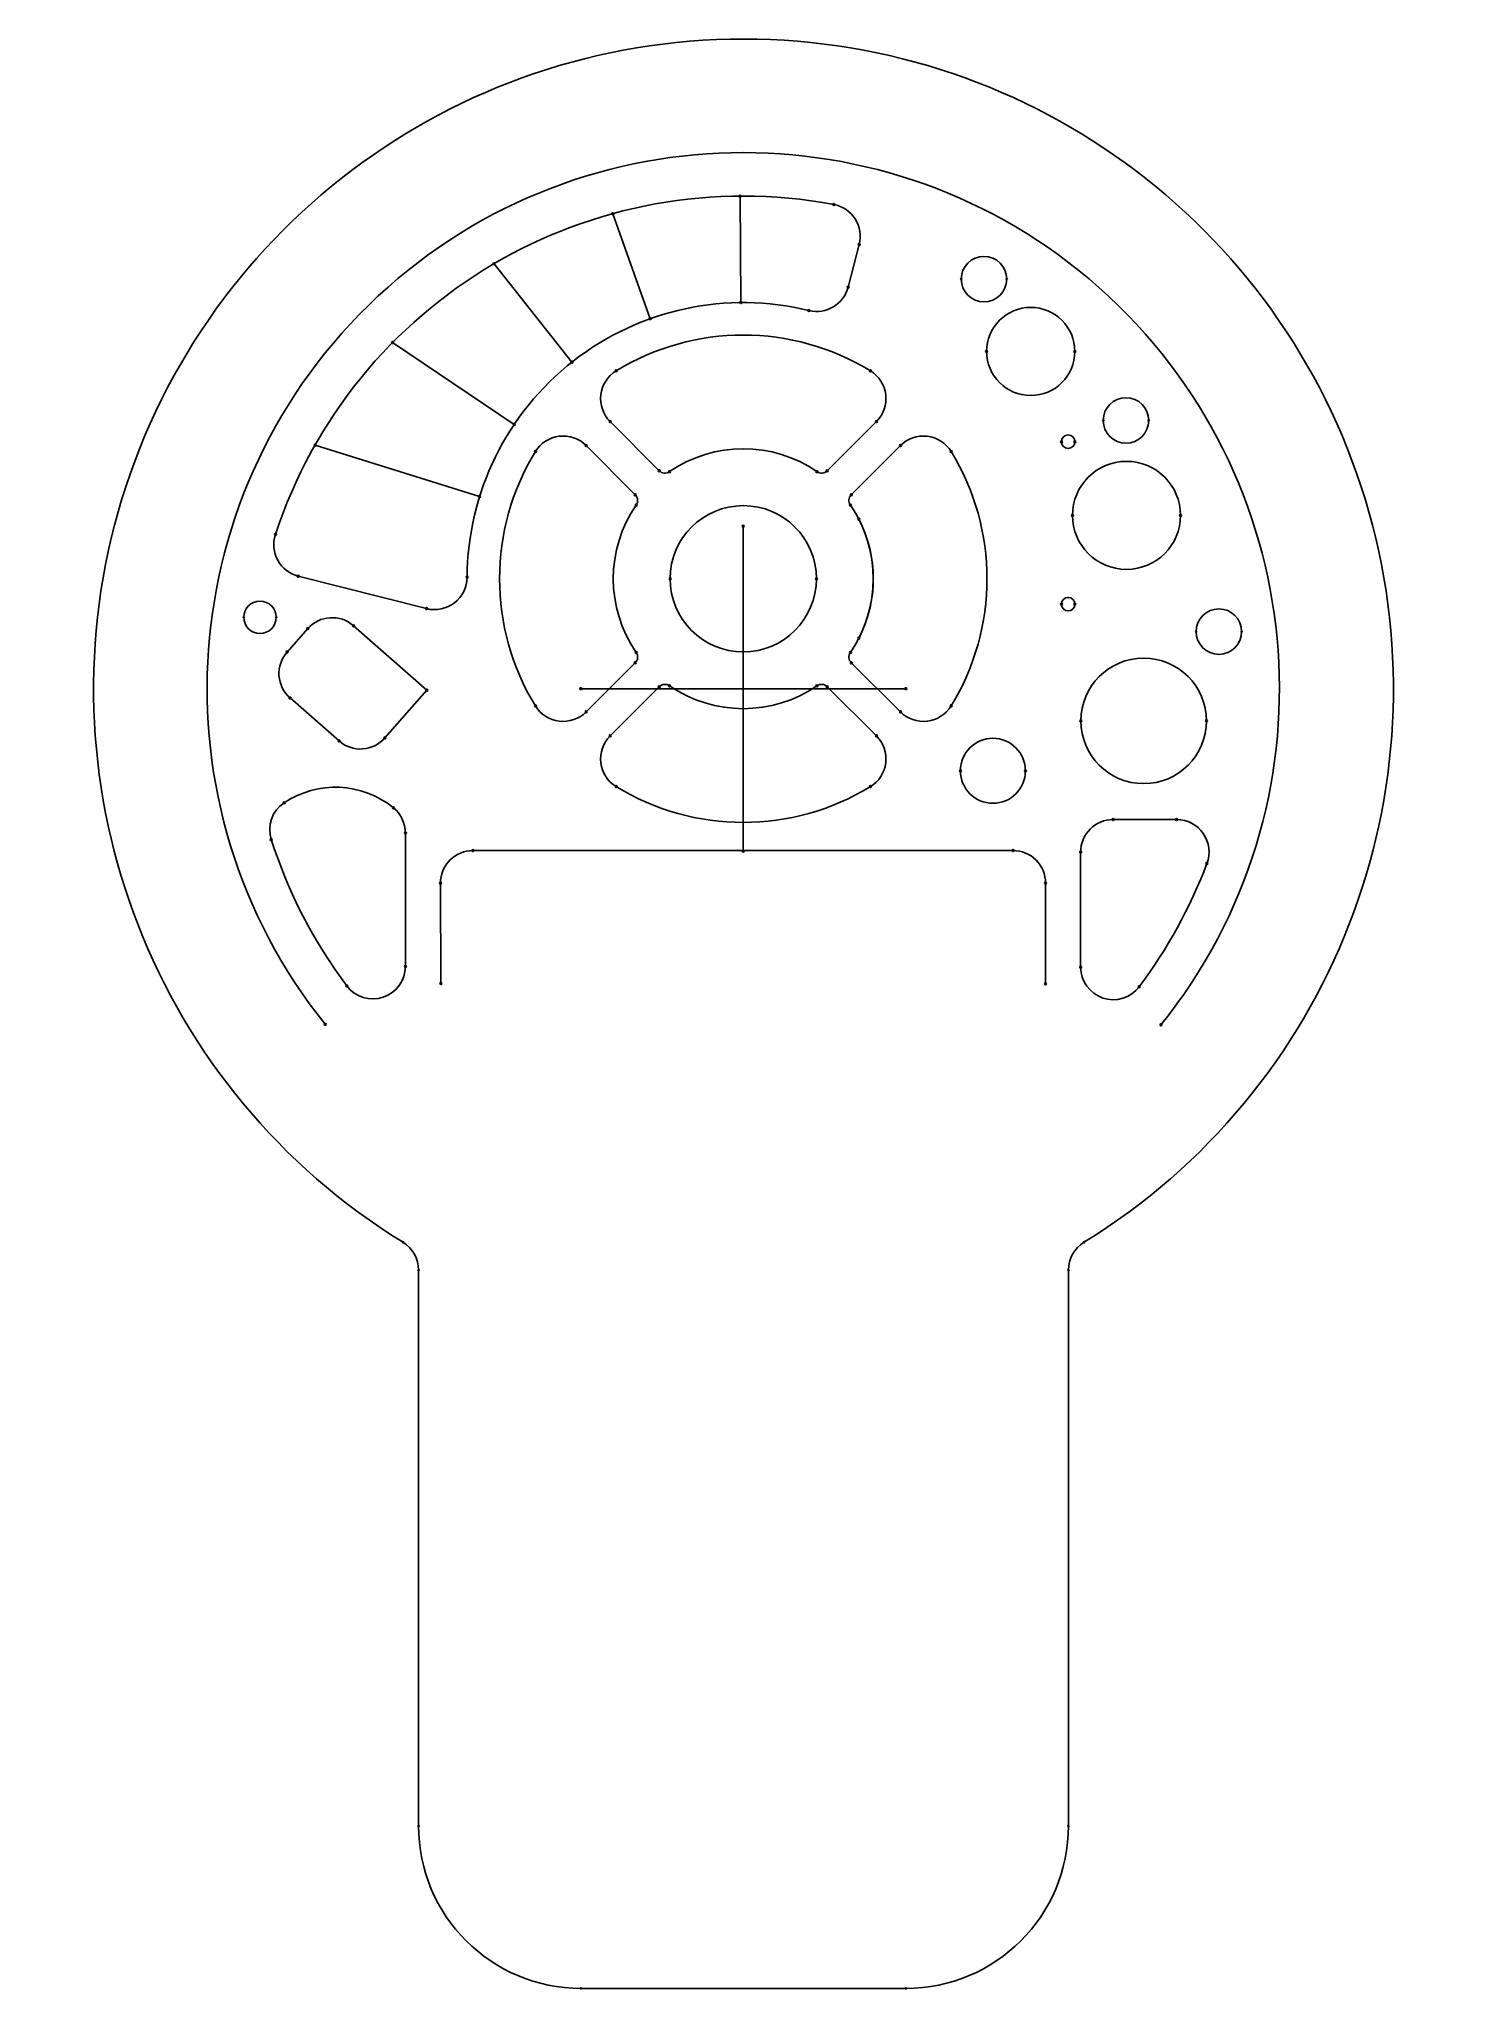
# Model space of a CAD drawing. Header units: centimetres. Extents: x 6.8 to 26.5, y 6.4 to 30.9.
# Drawn here: x 6.79 to 11.13, y 6.35 to 12.35 of the extents above.
import ezdxf

# ---------------------------------------------------------------- set-up
doc = ezdxf.new("R2010")
doc.units = ezdxf.units.CM
doc.header["$MEASUREMENT"] = 0
doc.layers.add('QC2018 Badge rD1_fixed v1_KeepOutLayer', color=7, linetype='Continuous')
doc.layers.add('QC2018 Badge rD1_fixed v1_Mechanical20', color=7, linetype='Continuous')

msp = doc.modelspace()

# ---------------------------------------------------------------- linework, layer by layer
at = {"layer": 'QC2018 Badge rD1_fixed v1_KeepOutLayer'}
for p, q in [((7.9613, 6.8526), (7.9613, 8.5638)), ((9.9613, 6.8526), (9.9613, 8.5638)), ((8.4613, 6.3526), (9.4613, 6.3526))]:
    msp.add_line(p, q, dxfattribs=at)
at = {"layer": 'QC2018 Badge rD1_fixed v1_KeepOutLayer', "extrusion": (0, 0, -1)}
for centre, radius, start, end in [((-8.9613, 10.3526), 2, 301.58814, 238.41186), ((-7.8613, 8.5638), 0.1, 121.58815, 180.00001), ((-10.0613, 8.5638), 0.1, 359.99999, 58.41185), ((-8.4613, 6.8526), 0.5, 270, 360), ((-9.4613, 6.8526), 0.5, 180, 270)]:
    msp.add_arc(centre, radius, start, end, dxfattribs=at)
at = {"layer": 'QC2018 Badge rD1_fixed v1_KeepOutLayer'}
for centre, start, end in [((7.9137, 8.649), 0, 180), ((7.9137, 8.649), 0, 180), ((7.9137, 8.649), 180, 0), ((7.9137, 8.649), 180, 0), ((10.0089, 8.649), 0, 180), ((10.0089, 8.649), 0, 180), ((10.0089, 8.649), 180, 0), ((10.0089, 8.649), 180, 0), ((7.9613, 8.5638), 0, 180), ((7.9613, 8.5638), 0, 180), ((7.9613, 8.5638), 180, 0), ((7.9613, 8.5638), 180, 0), ((9.9613, 8.5638), 0, 180), ((9.9613, 8.5638), 0, 180), ((9.9613, 8.5638), 180, 0), ((9.9613, 8.5638), 180, 0), ((7.9613, 6.8526), 0, 180), ((7.9613, 6.8526), 0, 180), ((7.9613, 6.8526), 180, 0), ((7.9613, 6.8526), 180, 0), ((9.9613, 6.8526), 0, 180), ((9.9613, 6.8526), 0, 180), ((9.9613, 6.8526), 180, 0), ((9.9613, 6.8526), 180, 0), ((8.4613, 6.3526), 360, 180), ((8.4613, 6.3526), 360, 180), ((8.4613, 6.3526), 180, 360), ((8.4613, 6.3526), 180, 360), ((9.4613, 6.3526), 0, 180), ((9.4613, 6.3526), 0, 180), ((9.4613, 6.3526), 180, 0), ((9.4613, 6.3526), 180, 0)]:
    msp.add_arc(centre, 0.002, start, end, dxfattribs=at)
at = {"layer": 'QC2018 Badge rD1_fixed v1_Mechanical20'}
for p, q in [((8.9509, 11.8691), (8.953, 11.5414)), ((8.5588, 11.815), (8.6744, 11.4918)), ((9.2833, 11.5889), (9.3175, 11.7198)), ((8.1941, 11.6611), (8.4335, 11.3582)), ((7.8816, 11.4182), (8.2556, 11.1663)), ((8.5507, 11.1752), (8.702, 11.0238)), ((9.2192, 11.0238), (9.3706, 11.1752)), ((7.6427, 11.1026), (8.1492, 10.9446)), ((8.4769, 11.1013), (8.6282, 10.95)), ((9.2931, 10.95), (9.4444, 11.1013)), ((8.9606, 9.853), (8.9606, 10.853)), ((7.5911, 10.6993), (7.9861, 10.5994)), ((7.5567, 10.4658), (7.6204, 10.5378)), ((7.7612, 10.5467), (7.9872, 10.3487)), ((8.4769, 10.2815), (8.6282, 10.4328)), ((9.2931, 10.4328), (9.4444, 10.2815)), ((7.5657, 10.3243), (7.7167, 10.192)), ((7.8578, 10.2013), (7.987, 10.3488)), ((8.4606, 10.353), (9.4606, 10.353)), ((8.5507, 10.2076), (8.702, 10.359)), ((9.2192, 10.359), (9.3706, 10.2076)), ((7.9207, 9.4979), (7.9207, 9.9087)), ((10.0989, 9.9502), (10.294, 9.9502)), ((8.1288, 9.8548), (9.7908, 9.8548)), ((9.9989, 9.4957), (9.9989, 9.8502)), ((8.0288, 9.7544), (8.03, 9.4459)), ((9.8903, 9.4442), (9.8908, 9.7546))]:
    msp.add_line(p, q, dxfattribs=at)
at = {"layer": 'QC2018 Badge rD1_fixed v1_Mechanical20', "extrusion": (0, 0, -1)}
for centre, radius, start, end in [((-8.9606, 10.353), 1.65, 321.23603, 218.82529), ((-8.9606, 10.353), 1.5162, 18.24009, 100.58284), ((-9.2207, 11.7451), 0.1, 100.58282, 194.63188), ((-9.1866, 11.6141), 0.1, 194.63189, 283.75708), ((-8.9606, 10.6914), 0.85, 0.29679, 103.7571), ((-8.9606, 10.6914), 0.75, 58.5427, 121.4573), ((-8.6214, 11.2459), 0.1, 315.00001, 58.54271), ((-9.2998, 11.2459), 0.1, 121.45729, 224.99999), ((-8.4062, 11.0306), 0.1, 31.45729, 134.99999), ((-8.9606, 10.6914), 0.4, 55.46715, 124.53285), ((-9.5151, 11.0306), 0.1, 45.00001, 148.54271), ((-8.9606, 10.6914), 0.75, 328.5427, 31.4573), ((-8.9606, 10.6914), 0.75, 148.5427, 211.4573), ((-8.7197, 11.0415), 0.025, 235.46703, 314.99988), ((-9.2016, 11.0415), 0.025, 225.00012, 304.53297), ((-8.6105, 10.9323), 0.025, 135.00012, 214.53297), ((-9.3107, 10.9323), 0.025, 325.46703, 44.99988), ((-8.9606, 10.6914), 0.4, 325.46715, 34.53285), ((-8.9606, 10.6914), 0.4, 145.46715, 214.53285), ((-8.9606, 10.6914), 0.4, 152.72333, 207.27667), ((-7.6156, 10.7962), 0.1, 284.19101, 18.24008), ((-8.0106, 10.6963), 0.1, 180.29679, 284.19101), ((-7.6953, 10.4715), 0.1, 41.52111, 131.22574), ((-7.6316, 10.3995), 0.1, 311.22574, 41.52112), ((-8.6105, 10.4505), 0.025, 145.46703, 224.99988), ((-9.3107, 10.4505), 0.025, 315.00012, 34.53297), ((-8.7197, 10.3413), 0.025, 45.00012, 124.53297), ((-8.9606, 10.6914), 0.4, 235.46715, 304.53285), ((-9.2016, 10.3413), 0.025, 55.46703, 134.99988), ((-8.4062, 10.3522), 0.1, 225.00001, 328.54271), ((-9.5151, 10.3522), 0.1, 211.45729, 314.99999), ((-8.6214, 10.1369), 0.1, 301.45729, 44.99999), ((-9.2998, 10.1369), 0.1, 135.00001, 238.54271), ((-7.7826, 10.2672), 0.1, 221.22572, 311.22572), ((-7.7052, 9.7667), 0.283, 56.18596, 129.11643), ((-8.9606, 10.6914), 0.75, 238.5427, 301.4573), ((-7.6034, 9.9188), 0.1, 342.26017, 56.18597), ((-7.8207, 9.9087), 0.1, 129.11642, 180), ((-10.0989, 9.8502), 0.1, 0, 90), ((-10.294, 9.8502), 0.1, 89.99999, 200.65898), ((-8.9606, 10.353), 1.525, 323.12565, 342.26015), ((-8.1288, 9.7548), 0.1, 359.77635, 90), ((-9.7908, 9.7548), 0.1, 89.99997, 180.09918), ((-8.9606, 10.353), 1.525, 200.65898, 216.98416), ((-7.8207, 9.4979), 0.1, 180, 323.12565), ((-10.0989, 9.4957), 0.1, 216.98415, 359.99999)]:
    msp.add_arc(centre, radius, start, end, dxfattribs=at)
at = {"layer": 'QC2018 Badge rD1_fixed v1_Mechanical20'}
for centre, radius, start, end in [((8.9509, 11.8691), 0.003, 0, 180), ((8.9509, 11.8691), 0.003, 180, 0), ((9.2391, 11.8434), 0.003, 0, 180), ((9.2391, 11.8434), 0.003, 0, 180), ((9.2391, 11.8434), 0.003, 180, 0), ((9.2391, 11.8434), 0.003, 180, 0), ((8.5588, 11.815), 0.003, 0, 180), ((8.5588, 11.815), 0.003, 180, 0), ((9.3175, 11.7198), 0.003, 0, 180), ((9.3175, 11.7198), 0.003, 0, 180), ((9.3175, 11.7198), 0.003, 180, 0), ((9.3175, 11.7198), 0.003, 180, 0), ((8.1941, 11.6611), 0.003, 0, 180), ((8.1941, 11.6611), 0.003, 180, 0), ((9.7013, 11.6136), 0.07, 0, 180), ((9.2833, 11.5889), 0.003, 0, 180), ((9.2833, 11.5889), 0.003, 0, 180), ((9.2833, 11.5889), 0.003, 180, 0), ((9.2833, 11.5889), 0.003, 180, 0), ((9.6313, 11.6136), 0.002, 0, 180), ((9.6313, 11.6136), 0.002, 180, 0), ((9.7013, 11.6136), 0.07, 180, 0), ((9.7713, 11.6136), 0.002, 0, 180), ((9.7713, 11.6136), 0.002, 180, 0), ((8.953, 11.5414), 0.003, 0, 180), ((8.953, 11.5414), 0.003, 180, 0), ((9.8452, 11.3909), 0.1357, 0, 180), ((8.6744, 11.4918), 0.003, 0, 180), ((8.6744, 11.4918), 0.003, 180, 0), ((9.1628, 11.517), 0.003, 360, 180), ((9.1628, 11.517), 0.003, 0, 180), ((9.1628, 11.517), 0.003, 180, 0), ((9.1628, 11.517), 0.003, 180, 360), ((7.8816, 11.4182), 0.003, 0, 180), ((7.8816, 11.4182), 0.003, 180, 0), ((8.4335, 11.3582), 0.003, 360, 180), ((8.4335, 11.3582), 0.003, 180, 360), ((9.7095, 11.3909), 0.003, 0, 180), ((9.7095, 11.3909), 0.003, 180, 0), ((9.8452, 11.3909), 0.1357, 180, 0), ((9.9809, 11.3909), 0.003, 0, 180), ((9.9809, 11.3909), 0.003, 180, 0), ((8.5692, 11.3312), 0.003, 0, 180), ((8.5692, 11.3312), 0.003, 0, 180), ((8.5692, 11.3312), 0.003, 180, 0), ((8.5692, 11.3312), 0.003, 180, 0), ((9.352, 11.3312), 0.003, 0, 180), ((9.352, 11.3312), 0.003, 0, 180), ((9.352, 11.3312), 0.003, 180, 0), ((9.352, 11.3312), 0.003, 180, 0), ((10.1383, 11.1786), 0.07, 0, 180), ((8.2556, 11.1663), 0.003, 0, 180), ((8.2556, 11.1663), 0.003, 180, 0), ((8.5507, 11.1752), 0.003, 0, 180), ((8.5507, 11.1752), 0.003, 0, 180), ((8.5507, 11.1752), 0.003, 180, 0), ((8.5507, 11.1752), 0.003, 180, 0), ((9.3706, 11.1752), 0.003, 0, 180), ((9.3706, 11.1752), 0.003, 0, 180), ((9.3706, 11.1752), 0.003, 180, 0), ((9.3706, 11.1752), 0.003, 180, 0), ((10.0683, 11.1786), 0.002, 360, 180), ((10.0683, 11.1786), 0.002, 180, 360), ((10.1383, 11.1786), 0.07, 180, 0), ((10.2083, 11.1786), 0.002, 0, 180), ((10.2083, 11.1786), 0.002, 180, 0), ((7.6427, 11.1026), 0.003, 0, 180), ((8.4769, 11.1013), 0.003, 0, 180), ((8.4769, 11.1013), 0.003, 0, 180), ((9.4444, 11.1013), 0.003, 0, 180), ((9.4444, 11.1013), 0.003, 0, 180), ((9.9399, 11.113), 0.003, 0, 180), ((9.9399, 11.113), 0.003, 180, 0), ((9.9606, 11.113), 0.0208, 360, 180), ((9.9606, 11.113), 0.0208, 180, 360), ((9.9814, 11.113), 0.003, 0, 180), ((9.9814, 11.113), 0.003, 180, 0), ((7.6427, 11.1026), 0.003, 180, 0), ((8.3209, 11.0828), 0.003, 0, 180), ((8.3209, 11.0828), 0.003, 0, 180), ((8.3209, 11.0828), 0.003, 180, 0), ((8.3209, 11.0828), 0.003, 180, 0), ((8.4769, 11.1013), 0.003, 180, 0), ((8.4769, 11.1013), 0.003, 180, 0), ((9.4444, 11.1013), 0.003, 180, 0), ((9.4444, 11.1013), 0.003, 180, 0), ((9.6004, 11.0828), 0.003, 360, 180), ((9.6004, 11.0828), 0.003, 360, 180), ((9.6004, 11.0828), 0.003, 180, 360), ((9.6004, 11.0828), 0.003, 180, 360), ((10.14, 10.8864), 0.1663, 0, 180), ((8.702, 11.0238), 0.003, 0, 180), ((8.702, 11.0238), 0.003, 0, 180), ((8.702, 11.0238), 0.003, 180, 0), ((8.702, 11.0238), 0.003, 180, 0), ((8.7339, 11.0209), 0.003, 0, 180), ((8.7339, 11.0209), 0.003, 0, 180), ((8.7339, 11.0209), 0.003, 180, 0), ((8.7339, 11.0209), 0.003, 180, 0), ((9.1874, 11.0209), 0.003, 0, 180), ((9.1874, 11.0209), 0.003, 0, 180), ((9.1874, 11.0209), 0.003, 180, 0), ((9.1874, 11.0209), 0.003, 180, 0), ((9.2192, 11.0238), 0.003, 0, 180), ((9.2192, 11.0238), 0.003, 0, 180), ((9.2192, 11.0238), 0.003, 180, 0), ((9.2192, 11.0238), 0.003, 180, 0), ((8.1492, 10.9446), 0.003, 0, 180), ((8.1492, 10.9446), 0.003, 180, 0), ((8.6282, 10.95), 0.003, 0, 180), ((8.6282, 10.95), 0.003, 0, 180), ((8.6282, 10.95), 0.003, 180, 0), ((8.6282, 10.95), 0.003, 180, 0), ((9.2931, 10.95), 0.003, 0, 180), ((9.2931, 10.95), 0.003, 0, 180), ((9.2931, 10.95), 0.003, 180, 0), ((9.2931, 10.95), 0.003, 180, 0), ((8.6311, 10.9182), 0.003, 0, 180), ((8.6311, 10.9182), 0.003, 0, 180), ((8.6311, 10.9182), 0.003, 180, 0), ((8.6311, 10.9182), 0.003, 180, 0), ((8.9606, 10.6914), 0.225, 0, 180), ((9.2902, 10.9182), 0.003, 0, 180), ((9.2902, 10.9182), 0.003, 0, 180), ((9.2902, 10.9182), 0.003, 180, 0), ((9.2902, 10.9182), 0.003, 180, 0), ((9.3162, 10.8747), 0.003, 0, 180), ((9.3162, 10.8747), 0.003, 180, 0), ((9.9737, 10.8864), 0.003, 0, 180), ((9.9737, 10.8864), 0.003, 180, 0), ((10.14, 10.8864), 0.1663, 180, 0), ((10.3064, 10.8864), 0.003, 0, 180), ((10.3064, 10.8864), 0.003, 180, 0), ((7.5206, 10.8275), 0.003, 0, 180), ((7.5206, 10.8275), 0.003, 0, 180), ((7.5206, 10.8275), 0.003, 180, 0), ((7.5206, 10.8275), 0.003, 180, 0), ((8.9606, 10.853), 0.003, 0, 180), ((8.9606, 10.853), 0.003, 180, 0), ((7.5911, 10.6993), 0.003, 0, 180), ((7.5911, 10.6993), 0.003, 0, 180), ((7.5911, 10.6993), 0.003, 180, 0), ((7.5911, 10.6993), 0.003, 180, 0), ((8.1106, 10.6958), 0.003, 0, 180), ((8.1106, 10.6958), 0.003, 0, 180), ((8.1106, 10.6958), 0.003, 180, 0), ((8.1106, 10.6958), 0.003, 180, 0), ((8.7356, 10.6914), 0.003, 0, 180), ((8.7356, 10.6914), 0.003, 180, 0), ((8.9606, 10.6914), 0.225, 180, 0), ((9.1856, 10.6914), 0.003, 0, 180), ((9.1856, 10.6914), 0.003, 180, 0), ((9.9606, 10.613), 0.0208, 360, 180), ((7.4233, 10.5726), 0.002, 0, 180), ((7.4233, 10.5726), 0.002, 180, 0), ((7.4733, 10.5726), 0.05, 0, 180), ((7.4733, 10.5726), 0.05, 180, 0), ((7.5233, 10.5726), 0.002, 360, 180), ((7.5233, 10.5726), 0.002, 180, 360), ((7.9861, 10.5994), 0.003, 0, 180), ((7.9861, 10.5994), 0.003, 0, 180), ((7.9861, 10.5994), 0.003, 180, 0), ((7.9861, 10.5994), 0.003, 180, 0), ((9.9399, 10.613), 0.003, 0, 180), ((9.9399, 10.613), 0.003, 180, 0), ((9.9606, 10.613), 0.0208, 180, 360), ((9.9814, 10.613), 0.003, 0, 180), ((9.9814, 10.613), 0.003, 180, 0), ((10.4243, 10.5286), 0.07, 0, 180), ((7.6204, 10.5378), 0.003, 0, 180), ((7.6204, 10.5378), 0.003, 0, 180), ((7.6204, 10.5378), 0.003, 180, 0), ((7.6204, 10.5378), 0.003, 180, 0), ((7.7612, 10.5467), 0.003, 0, 180), ((7.7612, 10.5467), 0.003, 0, 180), ((7.7612, 10.5467), 0.003, 180, 0), ((7.7612, 10.5467), 0.003, 180, 0), ((9.3162, 10.5081), 0.003, 0, 180), ((9.3162, 10.5081), 0.003, 180, 0), ((10.3543, 10.5286), 0.002, 0, 180), ((10.3543, 10.5286), 0.002, 180, 0), ((10.4243, 10.5286), 0.07, 180, 0), ((10.4943, 10.5286), 0.002, 0, 180), ((10.4943, 10.5286), 0.002, 180, 0), ((7.5567, 10.4658), 0.003, 0, 180), ((7.5567, 10.4658), 0.003, 0, 180), ((7.5567, 10.4658), 0.003, 180, 0), ((7.5567, 10.4658), 0.003, 180, 0), ((8.6311, 10.4647), 0.003, 0, 180), ((8.6311, 10.4647), 0.003, 0, 180), ((8.6311, 10.4647), 0.003, 180, 0), ((8.6311, 10.4647), 0.003, 180, 0), ((9.2902, 10.4647), 0.003, 0, 180), ((9.2902, 10.4647), 0.003, 0, 180), ((9.2902, 10.4647), 0.003, 180, 0), ((9.2902, 10.4647), 0.003, 180, 0), ((10.1928, 10.2539), 0.1932, 0, 180), ((8.6282, 10.4328), 0.003, 0, 180), ((8.6282, 10.4328), 0.003, 0, 180), ((8.6282, 10.4328), 0.003, 180, 0), ((8.6282, 10.4328), 0.003, 180, 0), ((9.2931, 10.4328), 0.003, 0, 180), ((9.2931, 10.4328), 0.003, 0, 180), ((9.2931, 10.4328), 0.003, 180, 0), ((9.2931, 10.4328), 0.003, 180, 0), ((7.5657, 10.3243), 0.003, 0, 180), ((7.5657, 10.3243), 0.003, 0, 180), ((7.5657, 10.3243), 0.003, 180, 0), ((7.5657, 10.3243), 0.003, 180, 0), ((7.987, 10.3488), 0.003, 0, 180), ((7.987, 10.3488), 0.003, 180, 0), ((7.9872, 10.3487), 0.003, 0, 180), ((7.9872, 10.3487), 0.003, 180, 0), ((8.4606, 10.353), 0.003, 0, 180), ((8.4606, 10.353), 0.003, 180, 0), ((8.702, 10.359), 0.003, 0, 180), ((8.702, 10.359), 0.003, 0, 180), ((8.702, 10.359), 0.003, 180, 0), ((8.702, 10.359), 0.003, 180, 0), ((8.7339, 10.3619), 0.003, 0, 180), ((8.7339, 10.3619), 0.003, 0, 180), ((8.7339, 10.3619), 0.003, 180, 0), ((8.7339, 10.3619), 0.003, 180, 0), ((9.1874, 10.3619), 0.003, 0, 180), ((9.1874, 10.3619), 0.003, 0, 180), ((9.1874, 10.3619), 0.003, 180, 0), ((9.1874, 10.3619), 0.003, 180, 0), ((9.2192, 10.359), 0.003, 0, 180), ((9.2192, 10.359), 0.003, 0, 180), ((9.2192, 10.359), 0.003, 180, 0), ((9.2192, 10.359), 0.003, 180, 0), ((9.4606, 10.353), 0.003, 0, 180), ((9.4606, 10.353), 0.003, 180, 0), ((8.3209, 10.3), 0.003, 0, 180), ((8.3209, 10.3), 0.003, 0, 180), ((8.3209, 10.3), 0.003, 180, 0), ((8.3209, 10.3), 0.003, 180, 0), ((8.4769, 10.2815), 0.003, 0, 180), ((8.4769, 10.2815), 0.003, 0, 180), ((8.4769, 10.2815), 0.003, 180, 0), ((8.4769, 10.2815), 0.003, 180, 0), ((9.4444, 10.2815), 0.003, 0, 180), ((9.4444, 10.2815), 0.003, 0, 180), ((9.4444, 10.2815), 0.003, 180, 0), ((9.4444, 10.2815), 0.003, 180, 0), ((9.6004, 10.3), 0.003, 0, 180), ((9.6004, 10.3), 0.003, 360, 180), ((9.6004, 10.3), 0.003, 180, 0), ((9.6004, 10.3), 0.003, 180, 360), ((7.8578, 10.2013), 0.003, 0, 180), ((7.8578, 10.2013), 0.003, 0, 180), ((8.5507, 10.2076), 0.003, 0, 180), ((8.5507, 10.2076), 0.003, 0, 180), ((8.5507, 10.2076), 0.003, 180, 0), ((8.5507, 10.2076), 0.003, 180, 0), ((9.3706, 10.2076), 0.003, 0, 180), ((9.3706, 10.2076), 0.003, 0, 180), ((9.3706, 10.2076), 0.003, 180, 0), ((9.3706, 10.2076), 0.003, 180, 0), ((9.9996, 10.2539), 0.003, 0, 180), ((9.9996, 10.2539), 0.003, 180, 0), ((10.1928, 10.2539), 0.1932, 180, 0), ((10.386, 10.2539), 0.003, 0, 180), ((10.386, 10.2539), 0.003, 180, 0), ((7.7167, 10.192), 0.003, 0, 180), ((7.7167, 10.192), 0.003, 0, 180), ((7.7167, 10.192), 0.003, 180, 0), ((7.7167, 10.192), 0.003, 180, 0), ((7.8578, 10.2013), 0.003, 180, 0), ((7.8578, 10.2013), 0.003, 180, 0), ((9.7289, 10.1002), 0.1, 360, 180), ((9.6289, 10.1002), 0.003, 0, 180), ((9.6289, 10.1002), 0.003, 180, 0), ((9.7289, 10.1002), 0.1, 180, 360), ((9.8289, 10.1002), 0.003, 0, 180), ((9.8289, 10.1002), 0.003, 180, 0), ((8.5692, 10.0516), 0.003, 0, 180), ((8.5692, 10.0516), 0.003, 0, 180), ((8.5692, 10.0516), 0.003, 180, 0), ((8.5692, 10.0516), 0.003, 180, 0), ((9.352, 10.0516), 0.003, 0, 180), ((9.352, 10.0516), 0.003, 0, 180), ((9.352, 10.0516), 0.003, 180, 0), ((9.352, 10.0516), 0.003, 180, 0), ((7.5477, 10.0018), 0.003, 0, 180), ((7.5477, 10.0018), 0.003, 0, 180), ((7.5477, 10.0018), 0.003, 180, 0), ((7.5477, 10.0018), 0.003, 180, 0), ((7.8838, 9.9863), 0.003, 0, 180), ((7.8838, 9.9863), 0.003, 0, 180), ((7.8838, 9.9863), 0.003, 180, 0), ((7.8838, 9.9863), 0.003, 180, 0), ((7.9207, 9.9087), 0.003, 0, 180), ((7.9207, 9.9087), 0.003, 0, 180), ((7.9207, 9.9087), 0.003, 180, 0), ((7.9207, 9.9087), 0.003, 180, 0), ((10.0989, 9.9502), 0.003, 0, 180), ((10.0989, 9.9502), 0.003, 0, 180), ((10.0989, 9.9502), 0.003, 180, 0), ((10.0989, 9.9502), 0.003, 180, 0), ((10.294, 9.9502), 0.003, 0, 180), ((10.294, 9.9502), 0.003, 0, 180), ((10.294, 9.9502), 0.003, 180, 0), ((10.294, 9.9502), 0.003, 180, 0), ((7.5081, 9.8883), 0.003, 0, 180), ((7.5081, 9.8883), 0.003, 0, 180), ((7.5081, 9.8883), 0.003, 180, 0), ((7.5081, 9.8883), 0.003, 180, 0), ((8.1288, 9.8548), 0.003, 0, 180), ((8.1288, 9.8548), 0.003, 0, 180), ((8.1288, 9.8548), 0.003, 180, 0), ((8.1288, 9.8548), 0.003, 180, 0), ((8.9606, 9.853), 0.003, 0, 180), ((8.9606, 9.853), 0.003, 180, 0), ((9.7908, 9.8548), 0.003, 360, 180), ((9.7908, 9.8548), 0.003, 360, 180), ((9.7908, 9.8548), 0.003, 180, 360), ((9.7908, 9.8548), 0.003, 180, 360), ((9.9989, 9.8502), 0.003, 360, 180), ((9.9989, 9.8502), 0.003, 360, 180), ((9.9989, 9.8502), 0.003, 180, 360), ((9.9989, 9.8502), 0.003, 180, 360), ((10.3876, 9.8149), 0.003, 0, 180), ((10.3876, 9.8149), 0.003, 0, 180), ((10.3876, 9.8149), 0.003, 180, 0), ((10.3876, 9.8149), 0.003, 180, 0), ((8.0288, 9.7544), 0.003, 0, 180), ((8.0288, 9.7544), 0.003, 0, 180), ((8.0288, 9.7544), 0.003, 180, 0), ((8.0288, 9.7544), 0.003, 180, 0), ((9.8908, 9.7546), 0.003, 0, 180), ((9.8908, 9.7546), 0.003, 0, 180), ((9.8908, 9.7546), 0.003, 180, 0), ((9.8908, 9.7546), 0.003, 180, 0), ((7.9207, 9.4979), 0.003, 0, 180), ((7.9207, 9.4979), 0.003, 0, 180), ((7.9207, 9.4979), 0.003, 180, 0), ((7.9207, 9.4979), 0.003, 180, 0), ((9.9989, 9.4957), 0.003, 360, 180), ((9.9989, 9.4957), 0.003, 360, 180), ((9.9989, 9.4957), 0.003, 180, 360), ((9.9989, 9.4957), 0.003, 180, 360), ((7.7407, 9.4379), 0.003, 360, 180), ((7.7407, 9.4379), 0.003, 0, 180), ((7.7407, 9.4379), 0.003, 180, 360), ((7.7407, 9.4379), 0.003, 180, 360), ((8.03, 9.4459), 0.003, 0, 180), ((8.03, 9.4459), 0.003, 180, 0), ((9.8903, 9.4442), 0.003, 0, 180), ((9.8903, 9.4442), 0.003, 180, 0), ((10.1788, 9.4355), 0.003, 0, 180), ((10.1788, 9.4355), 0.003, 0, 180), ((10.1788, 9.4355), 0.003, 180, 0), ((10.1788, 9.4355), 0.003, 180, 0), ((7.6741, 9.3199), 0.003, 0, 180), ((7.6741, 9.3199), 0.003, 180, 0), ((10.2461, 9.3185), 0.003, 0, 180), ((10.2461, 9.3185), 0.003, 180, 0)]:
    msp.add_arc(centre, radius, start, end, dxfattribs=at)

doc.saveas('drawing.dxf')
